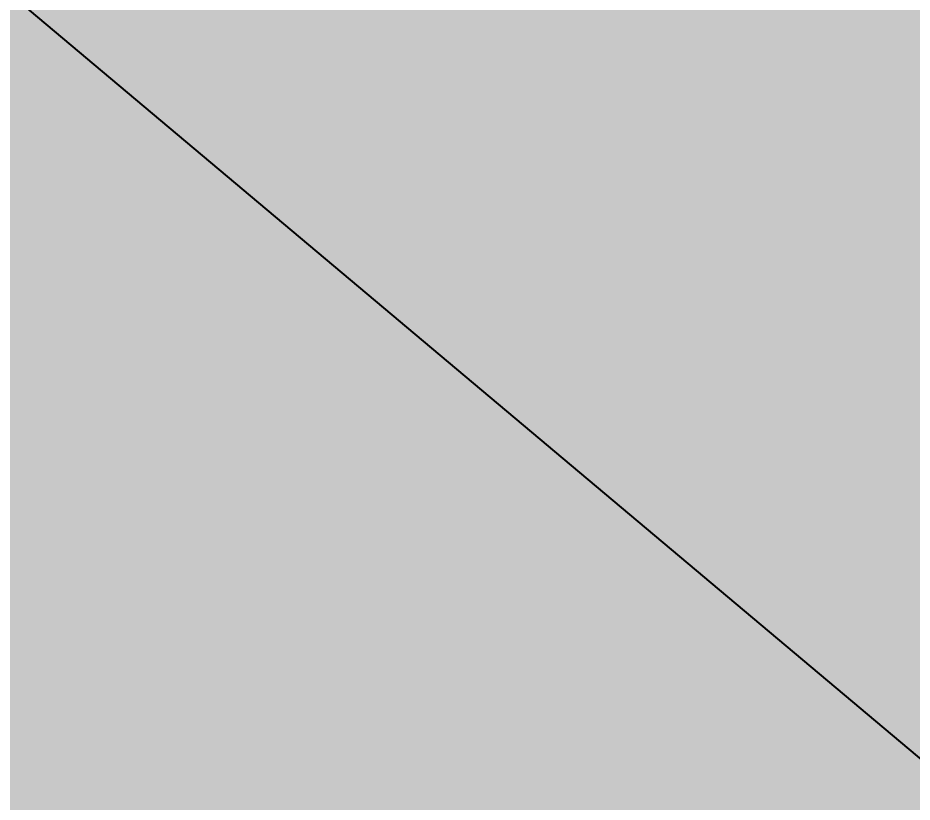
# Model space of a CAD drawing. Extents: x 383425 to 391668, y 6055101 to 6059545.
# Drawn here: x 388254.9197 to 388255.1438, y 6057717.2067 to 6057717.4032 of the extents above; entities that cross this region are included whole.
import ezdxf
from ezdxf.enums import TextEntityAlignment as Align

# ---------------------------------------------------------------- set-up
doc = ezdxf.new("R2010")
doc.units = 0
doc.header["$LTSCALE"] = 5
doc.linetypes.add('0', pattern=[1, 1, 0])
for name, color, linetype in [('AS-UNDERLAY-H', 141, 'Continuous'), ('CG-NOTES', 7, 'Continuous'), ('P-PROPOSED', 10, 'Continuous'), ('T-BUSH', 110, '0')]:
    doc.layers.add(name, color=color, linetype=linetype)
doc.styles.add('80L', font='ARIALN.TTF', dxfattribs={"height": 10})

# ---------------------------------------------------------------- blocks, each defined once
blk = doc.blocks.new('*U113')
at = {"layer": 'AS-UNDERLAY-H'}
h = blk.add_hatch(color=256, dxfattribs=at)
h.dxf.hatch_style = 1
edge = h.paths.add_edge_path()
edge.add_arc((0, 0), 11, 0, 360)
at = {"layer": 'CG-NOTES', "color": 182}
blk.add_circle((0, 0), 11, dxfattribs=at)
at = {"color": 182, "style": '80L'}
blk.add_attdef('#', text='', height=10, dxfattribs=at).set_placement((0, 0), align=Align.MIDDLE_CENTER)

msp = doc.modelspace()

# ---------------------------------------------------------------- linework, layer by layer
at = {"layer": 'P-PROPOSED'}
msp.add_lwpolyline([(389885.5147, 6056335.75859), (389547.51602, 6056615.66597), (389405.9182, 6056730.65294), (389167.80575, 6056926.21682), (388854.29384, 6057185.40475), (388850.99115, 6057197.24433), (388836.65814, 6057212.54997), (388824.09488, 6057211.2932), (388627.58457, 6057375.39028), (388593.29157, 6057397.8911), (388543.78577, 6057438.52381), (388356.75017, 6057628.84734), (388292.66392, 6057685.69402), (388108.16336, 6057840.71586)], dxfattribs=at)
at = {"layer": 'T-BUSH', "flags": 128}
msp.add_lwpolyline([(388139.00068, 6057825.84801, 0.75), (388137.2421, 6057821.6935, 0.75), (388144.29249, 6057815.34596, 0.75), (388148.8265, 6057811.41624, 0.75), (388158.65021, 6057802.90185, 0.75), (388163.18423, 6057798.97213, 0.75), (388170.36309, 6057792.75008, 0.75), (388174.8971, 6057788.82036, 0.75), (388184.72081, 6057780.30597, 0.75), (388189.25483, 6057776.37625, 0.75), (388196.43369, 6057770.1542, 0.75), (388200.9677, 6057766.22448, 0.75), (388210.79141, 6057757.71009, 0.75), (388215.32543, 6057753.78037, 0.75), (388222.50429, 6057747.55832, 0.75), (388227.0383, 6057743.6286, 0.75), (388236.86201, 6057735.11421, 0.75), (388241.39602, 6057731.18449, 0.75), (388248.61728, 6057725.01235, 0.75), (388253.2286, 6057721.17363, 0.75), (388263.21978, 6057712.8564, 0.75), (388267.8311, 6057709.01769, 0.75), (388275.13235, 6057702.93972, 0.75), (388279.74367, 6057699.101, 0.75), (388289.73485, 6057690.78377, 0.75), (388294.34617, 6057686.94506, 0.75), (388301.64742, 6057680.86709, 0.75), (388306.25874, 6057677.02837, 0.75), (388316.24993, 6057668.71114, 0.75), (388320.86124, 6057664.87243, 0.75), (388328.0399, 6057658.65513, 0.75), (388332.43402, 6057654.56958, 0.75), (388341.95461, 6057645.71756, 0.75), (388346.34873, 6057641.63201, 0.75), (388353.30609, 6057635.16322, 0.75), (388357.7002, 6057631.07767, 0.75), (388367.2208, 6057622.22565, 0.75), (388371.61492, 6057618.1401, 0.75), (388378.57227, 6057611.67132, 0.75), (388382.96639, 6057607.58577, 0.75), (388392.14557, 6057598.38443, 0.75), (388396.33056, 6057594.08491, 0.75), (388402.95679, 6057587.27733, 0.75), (388407.14177, 6057582.97781, 0.75), (388416.20924, 6057573.66218, 0.75), (388420.39423, 6057569.36266, 0.75), (388427.02046, 6057562.55508, 0.75), (388431.20544, 6057558.25556, 0.75), (388440.27245, 6057548.93947, 0.75), (388444.45384, 6057544.63646, 0.75), (388451.07439, 6057537.82335, 0.75), (388455.25578, 6057533.52034, 0.75), (388464.31547, 6057524.19714, 0.75), (388468.49686, 6057519.89412, 0.75), (388475.11741, 6057513.08102, 0.75), (388479.2988, 6057508.778, 0.75), (388488.35849, 6057499.4548, 0.75), (388492.53988, 6057495.15179, 0.75), (388499.16043, 6057488.33868, 0.75), (388503.34182, 6057484.03567, 0.75), (388512.40151, 6057474.71247, 0.75), (388516.67518, 6057470.50338, 0.75), (388523.60465, 6057464.00473, 0.75), (388527.98116, 6057459.90032, 0.75), (388537.46359, 6057451.00743, 0.75), (388541.8401, 6057446.90302, 0.75), (388548.76957, 6057440.40437, 0.75), (388553.24497, 6057436.41097, 0.75), (388563.16932, 6057428.01411, 0.75), (388567.74979, 6057424.13863, 0.75), (388575.0022, 6057418.00246, 0.75), (388579.58267, 6057414.12699, 0.75), (388589.50702, 6057405.73012, 0.75), (388598.06582, 6057398.48863, 0.75)], format="xyb", dxfattribs=at)

# ---------------------------------------------------------------- block references
at = {"layer": 'CG-NOTES'}
msp.add_blockref('*U113', (388254.18106, 6057720.86065), dxfattribs=at).add_auto_attribs({'#': '272'})

doc.saveas('drawing.dxf')
